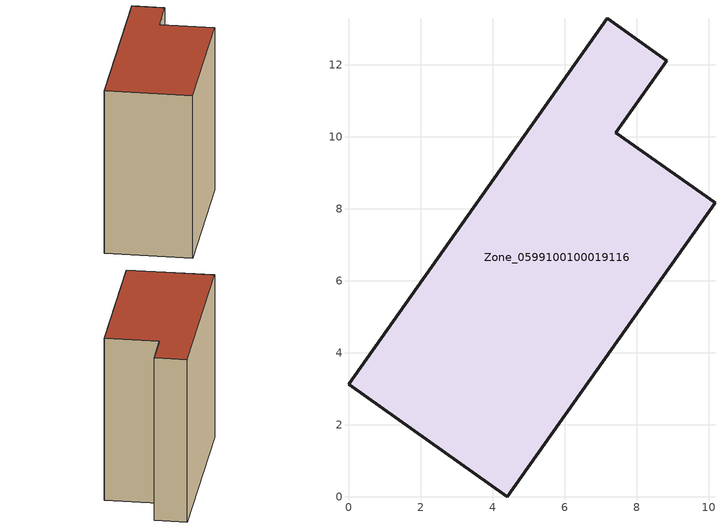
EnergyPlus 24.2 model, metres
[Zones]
Zone_0599100100019116
 floor ground (C_G): 0,3.12 7.18,13.28 8.84,12.11 7.42,10.11 10.18,8.17 4.41,0 z4.08
 wall outside (C_F): 4.41,0 10.18,8.17 7.42,10.11 8.84,12.11 7.18,13.28 0,3.12 4.41,0 z4.08:14.86
 roof outside (C_R): 7.18,13.28 0,3.12 4.41,0 10.18,8.17 7.42,10.11 8.84,12.11 z14.86
[BUILDING]
Pand.0599100100019116: North Axis=0; Terrain=City; Loads Convergence Tolerance Value=0.04; Temperature Convergence Tolerance Value=0.4; Solar Distribution=FullExterior; Maximum Number of Warmup Days=25; Minimum Number of Warmup Days=1
[Site:Location]
Rotterdam.The.Hague.AP_ZH_NLD Design_Conditions: Latitude=51.96; Longitude=4.45; Time Zone=1; Elevation=-4.5
[SITE:GROUNDTEMPERATURE:BUILDINGSURFACE]
18, 18, 18, 18, 18, 18, 18, 18, 18, 18, 18, 18
[MATERIAL] Thermal Absorptance=0.9; Solar Absorptance=0.7; Visible Absorptance=0.7
Name | Roughness | Thickness | Conductivity | Density | Specific Heat
G.TI.2015-2018 | MediumSmooth | 0.15 | 0.0428571 | 540 | 1210
F.TI.2015-2018 | Rough | 0.3 | 0.0666667 | 1920 | 840
R.TI.2015-2018 | MediumRough | 0.2 | 0.0333333 | 1500 | 1000
[CONSTRUCTION]
C_G: G.TI.2015-2018
C_F: F.TI.2015-2018
C_R: R.TI.2015-2018
[ZONE]
Zone_0599100100019116: Type=1; Multiplier=1; Ceiling Height=Autocalculate; Volume=Autocalculate; Floor Area=autocalculate; Part of Total Floor Area=Yes
[ZONEINFILTRATION:DESIGNFLOWRATE]
Infil_Zone_0599100100019116: Zone or ZoneList or Space or SpaceList=Zone_0599100100019116; Schedule=AlwaysOn; Design Flow Rate Calculation Method=Flow/Area; Flow Rate per Floor Area=0.0015; Constant Term Coefficient=1; Temperature Term Coefficient=0; Velocity Term Coefficient=0; Velocity Squared Term Coefficient=0
[HVACTEMPLATE:ZONE:IDEALLOADSAIRSYSTEM]
Zone_0599100100019116: Maximum Heating Supply Air Temperature=50; Minimum Cooling Supply Air Temperature=13; Maximum Heating Supply Air Humidity Ratio=0.0156; Minimum Cooling Supply Air Humidity Ratio=0.0077; Heating Limit=NoLimit; Cooling Limit=NoLimit; Dehumidification Control Type=ConstantSensibleHeatRatio; Cooling Sensible Heat Ratio=0.7; Dehumidification Setpoint=60; Humidification Control Type=None; Humidification Setpoint=30; Outdoor Air Method=None; Outdoor Air Flow Rate per Person=0.00944; Outdoor Air Flow Rate per Zone Floor Area=0; Outdoor Air Flow Rate per Zone=0; Demand Controlled Ventilation Type=None; Outdoor Air Economizer Type=NoEconomizer; Heat Recovery Type=None; Sensible Heat Recovery Effectiveness=0.7; Latent Heat Recovery Effectiveness=0.65
[ZONECONTROL:THERMOSTAT]
ThermostatControl_Zone_0599100100019116: Zone or ZoneList=Zone_0599100100019116; Control Type Schedule=DualSetpointControlType; Control 1=Thermostat_Zone_0599100100019116; Temperature Difference Between Cutout And Setpoint=0
[THERMOSTATSETPOINT:DUALSETPOINT]
Thermostat_Zone_0599100100019116: Heating Setpoint Temperature Schedule=HeatingSetpoint_Zone_0599100100019116; Cooling Setpoint Temperature Schedule=CoolingSetpoint_Zone_0599100100019116
[SCHEDULE:COMPACT]
HeatingSetpoint_Zone_0599100100019116: Through: 12/31, For: AllDays, Until: 24:00, 21
CoolingSetpoint_Zone_0599100100019116: Through: 12/31, For: AllDays, Until: 24:00, 24
DualSetpointControlType: Through: 12/31, For: AllDays, Until: 24:00, 4
AlwaysOn: Through: 12/31, For: AllDays, Until: 24:00, 1
